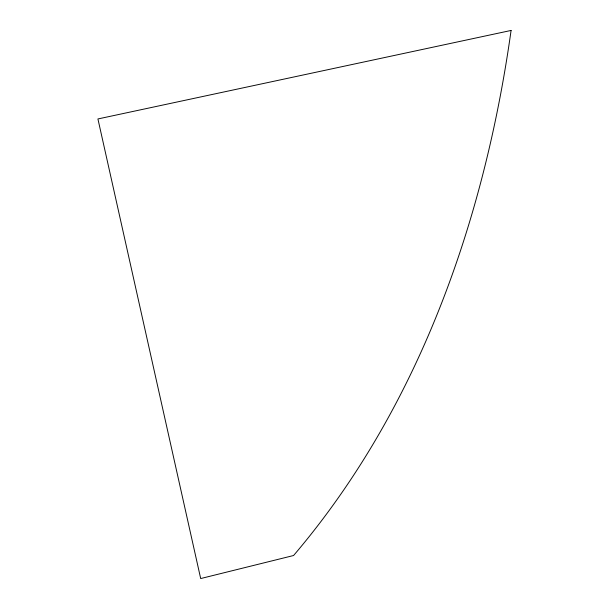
<?xml version="1.0" encoding="UTF-8"?>
<svg xmlns="http://www.w3.org/2000/svg" width="609" height="609" viewBox="0 0 609 609"><rect width="100%" height="100%" fill="white"/><g stroke="black" fill="none" stroke-linecap="round" stroke-linejoin="round"><path stroke-width="0.91" d="M511.08 30.45C484.558 219.742 418.863 408.411 293.576 555.515L200.688 578.55L97.92 118.953L511.08 30.45"/></g></svg>
